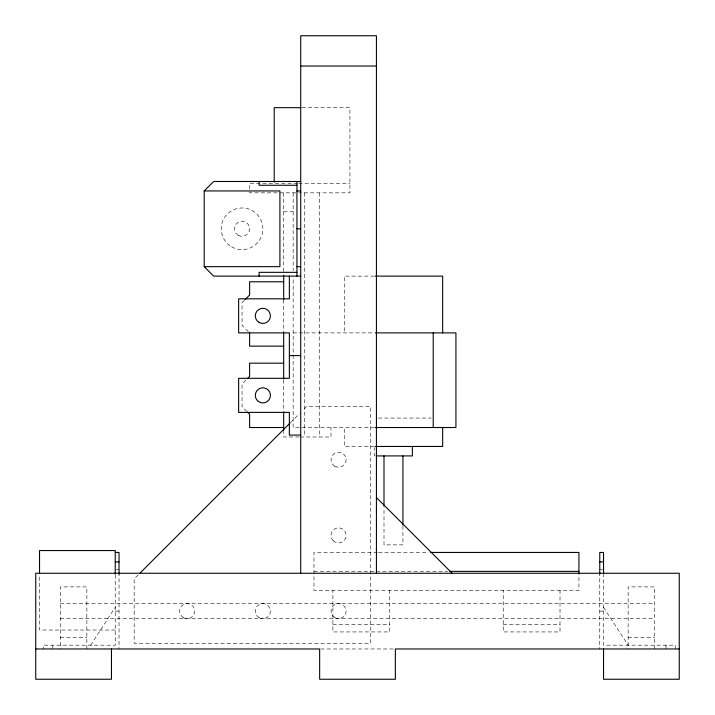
<?xml version="1.0" encoding="UTF-8"?>
<svg xmlns="http://www.w3.org/2000/svg" width="715" height="715" viewBox="0 0 715 715"><rect width="100%" height="100%" fill="white"/><g stroke="black" fill="none" stroke-linecap="round" stroke-linejoin="round"><path stroke-width="0.54" stroke-dasharray="3.58 2.68" d="M90.635 645.18L115.24 607.33M244.316 300.345L242.045 302.615L242.045 325.325L249.615 332.895M245.835 380.21L242.045 384L242.045 406.71L246.595 411.25M138.111 574.994L134.17 578.936L134.17 643.286L370.745 643.286L370.745 406.71L306.395 406.71L302.141 410.964M290.46 422.645L299.317 413.788M302.061 107.67L349.93 107.67L349.93 192.835L298.718 192.835M297.601 183.38L249.615 183.38L249.615 192.835L297.601 192.835M298.656 183.38L349.93 183.38M283.685 211.765L293.15 211.765M374.249 276.115L344.255 276.115L344.255 332.895M293.15 332.895L374.329 332.895M378.342 418.06L431.297 418.06M374.329 427.525L293.15 427.525L293.15 277.375M299.093 436.99L283.685 436.99L283.685 431.413M300.193 436.99L331 436.99L331 427.525M374.249 446.455L344.255 446.455L344.255 427.525M375.178 455.92L374.535 455.92L374.535 447.51M377.431 552.445L313.965 552.445L313.965 590.295L578.936 590.295L578.936 573.6M378.539 552.445L428.643 552.445M116.188 569.48L119.03 569.48M599.76 569.48L602.602 569.48M313.965 571.365L375.205 571.365M376.313 571.365L447.572 571.365M60.355 603.54L654.645 603.54M115.24 611.111L119.03 611.111M599.76 611.111L603.54 611.111M60.355 618.69L654.645 618.69M332.895 624.365L389.675 624.365M503.235 624.365L560.015 624.365M115.24 630.04L39.54 630.04L39.54 574.842M60.355 637.61L86.855 637.61M628.145 637.61L654.645 637.61M320.758 648.97L394.242 648.97M603.54 607.33L628.145 645.18M675.461 648.97L675.461 645.18L603.54 645.18L603.54 575.2M666.005 645.18L666.005 648.97M654.645 648.97L654.645 586.89L628.145 586.89L628.145 648.97M599.76 572.268L599.76 648.97M560.015 590.295L560.015 631.935L503.235 631.935L503.235 590.295M402.92 525.972L402.92 544.875L384 544.875L384 507.069M389.675 590.295L389.675 631.935L332.895 631.935L332.895 590.295M319.65 192.835L319.65 436.99M304.51 192.835L304.51 436.99M293.15 192.835L293.15 270.699M283.685 192.835L283.685 274.122M283.685 299.782L283.685 332.135M283.685 379.817L283.685 411.331M119.03 572.268L119.03 648.97M115.24 574.842L115.24 645.18L43.32 645.18L43.32 648.97M86.855 648.97L86.855 586.89L60.355 586.89L60.355 648.97M52.785 645.18L52.785 648.97M238.265 235.36A7.57 7.57 0 0 0 249.615 228.8A7.57 7.57 0 0 0 238.265 222.24A7.57 7.57 0 0 0 238.265 235.36M231.642 246.827A20.815 20.815 0 0 0 262.87 228.8A20.815 20.815 0 0 0 231.642 210.773A20.815 20.815 0 0 0 231.642 246.827M334.79 466.26A7.57 7.57 0 0 0 346.14 459.7A7.57 7.57 0 0 0 334.79 453.149A7.57 7.57 0 0 0 334.79 466.26M259.08 617.671A7.57 7.57 0 0 0 270.44 611.111A7.57 7.57 0 0 0 259.08 604.559A7.57 7.57 0 0 0 259.08 617.671M333.217 540.763A7.57 7.57 0 0 0 345.89 537.367A7.57 7.57 0 0 0 336.613 528.099A7.57 7.57 0 0 0 333.217 540.763M334.79 617.671A7.57 7.57 0 0 0 346.14 611.111A7.57 7.57 0 0 0 334.79 604.559A7.57 7.57 0 0 0 334.79 617.671M183.38 617.671A7.57 7.57 0 0 0 194.73 611.111A7.57 7.57 0 0 0 183.38 604.559A7.57 7.57 0 0 0 183.38 617.671"/><path stroke-width="1.07" d="M300.72 276.115L213.66 276.115L204.195 266.65L204.195 190.95L213.66 181.485L300.72 181.485M245.075 299.585L249.615 295.045L249.615 281.79L283.685 281.79M247.345 378.7L249.615 376.43L249.615 363.175L283.685 363.175M139.675 573.439L289.879 423.226M300.72 66.03L376.43 66.03M300.944 107.67L274.22 107.67L274.22 182.262M296.94 185.265L259.08 185.265L259.08 181.485M204.195 190.95L279.905 190.95L279.905 266.65L204.195 266.65M296.94 190.95L300.72 190.95M296.94 228.8L300.72 228.8M296.94 266.65L300.72 266.65M296.94 272.335L259.08 272.335L259.08 276.115M375.33 276.115L442.665 276.115L442.665 332.895M375.33 332.895L455.92 332.895L455.92 427.525L375.33 427.525M283.685 346.14L249.615 346.14L249.615 332.895M289.361 355.605L300.72 355.605M283.685 427.525L249.615 427.525L249.615 414.28L247.345 412.01M300.72 435.095L289.361 435.095L289.361 412.385L238.64 412.385L238.64 378.315L289.361 378.315L289.361 332.895L238.64 332.895L238.64 298.825L289.361 298.825L289.361 276.115M375.33 446.455L442.665 446.455L442.665 427.525M377.073 455.92L412.385 455.92L412.385 446.455M115.24 552.445L119.03 552.445L119.03 574.181M430.868 552.445L578.936 552.445L578.936 573.6M115.24 561.91L119.03 561.91M599.76 561.91L603.54 561.91M449.798 571.365L578.936 571.365M35.75 648.97L319.65 648.97L319.65 679.25L395.35 679.25L395.35 648.97L679.25 648.97M376.43 497.56L452.13 573.26M603.54 574.091L603.54 552.445L599.76 552.445L599.76 574.181M603.54 648.97L603.54 679.25L679.25 679.25L679.25 573.26L35.75 573.26L35.75 679.25L111.46 679.25L111.46 648.97M433.21 332.895L433.21 427.525M402.92 455.92L402.92 524.855M384 455.92L384 505.952M376.43 573.26L376.43 35.75L300.72 35.75L300.72 573.26M296.94 181.485L296.94 276.115M283.685 275.239L283.685 299.782M283.685 332.832L283.685 378.986M283.685 411.992L283.685 430.296M115.24 574.091L115.24 550.55L39.54 550.55L39.54 573.734M259.08 322.42A7.57 7.57 0 0 0 270.44 315.86A7.57 7.57 0 0 0 259.08 309.309A7.57 7.57 0 0 0 259.08 322.42M257.516 400.704A7.57 7.57 0 0 0 270.181 397.317A7.57 7.57 0 0 0 260.912 388.039A7.57 7.57 0 0 0 257.516 400.704"/></g></svg>
